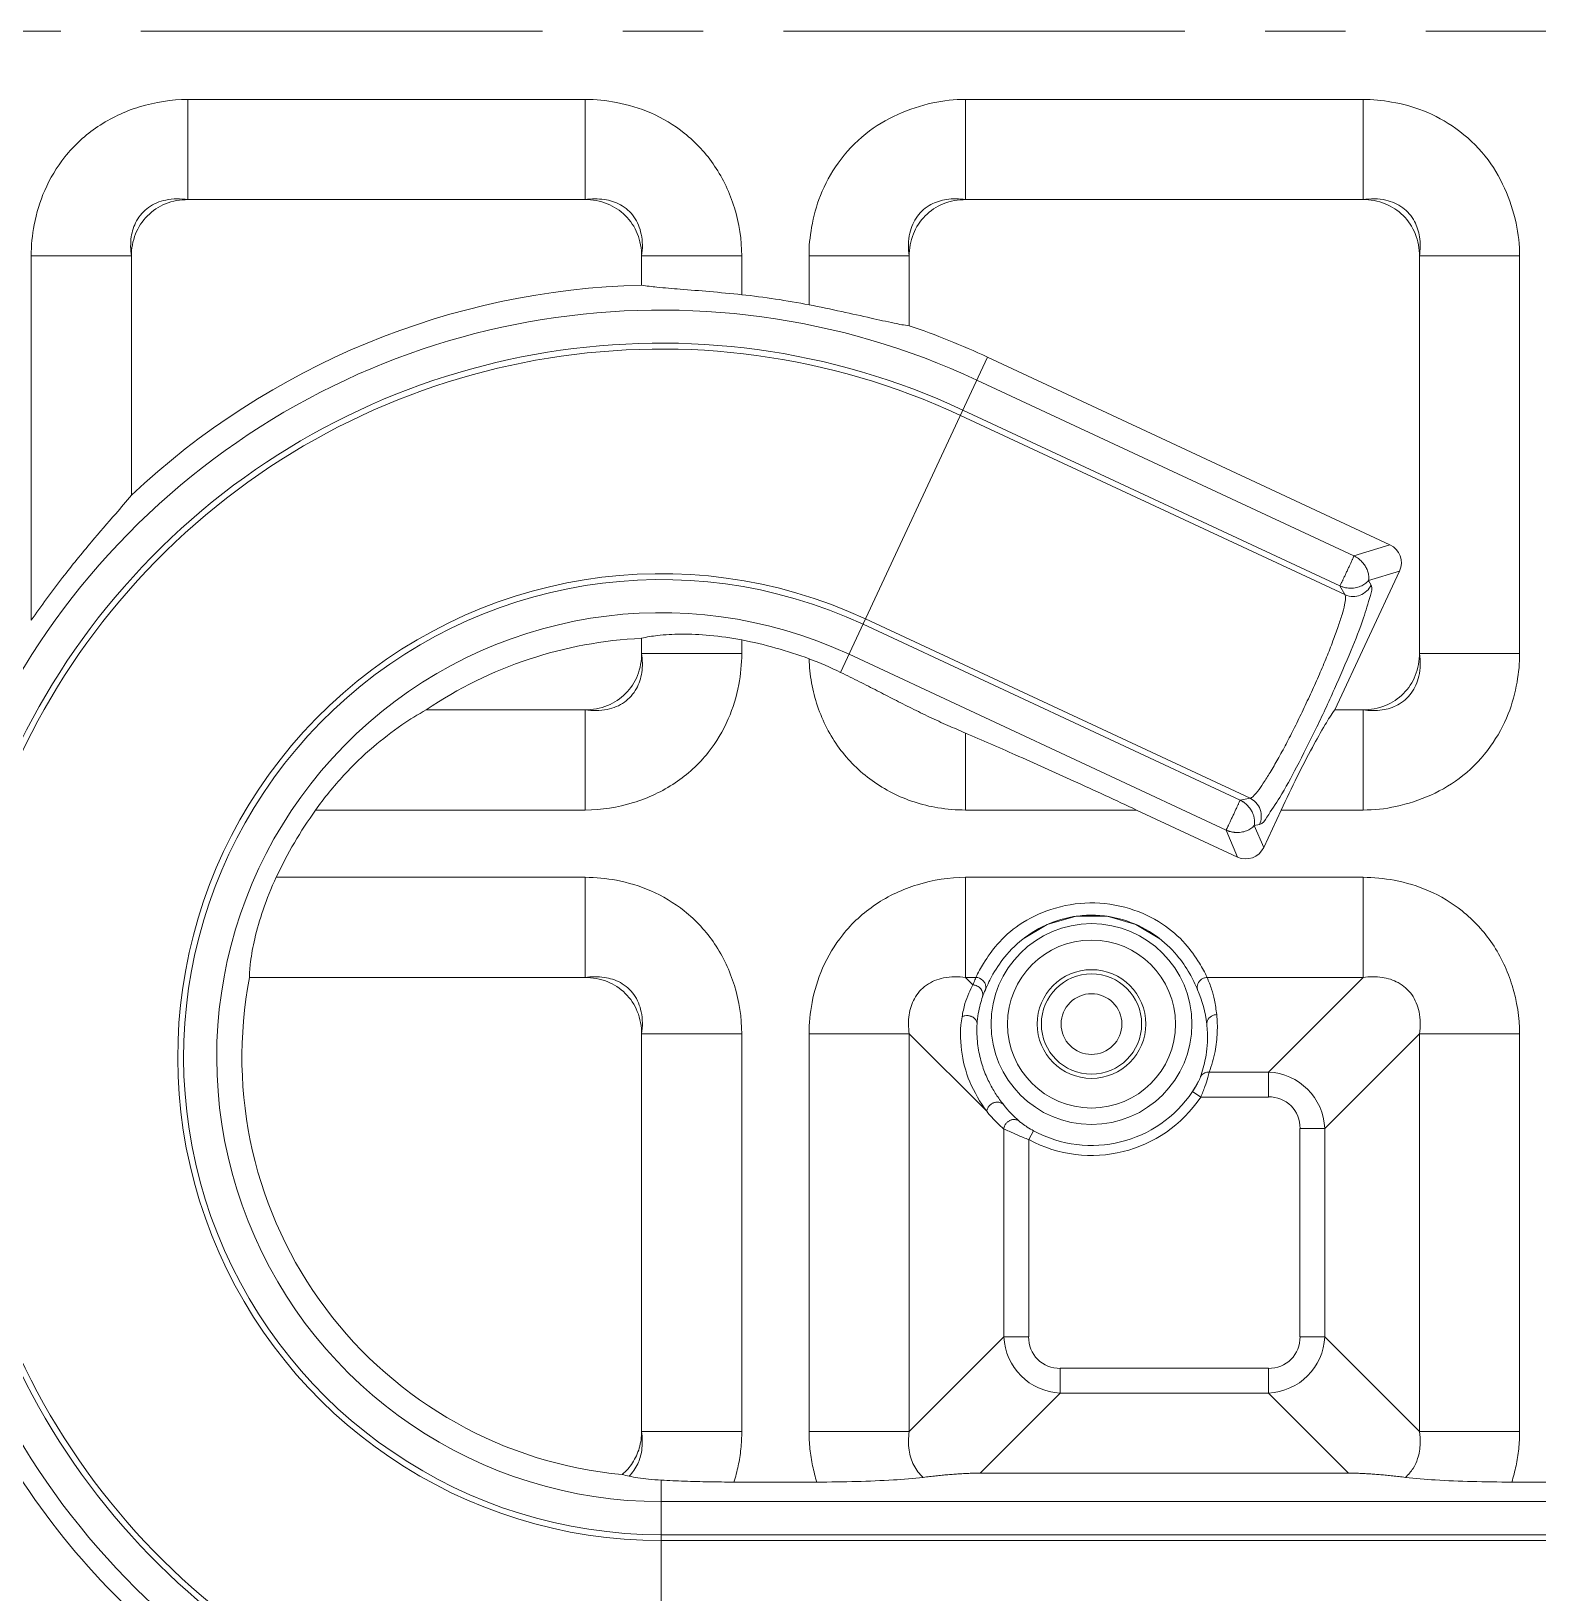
# Model space of a CAD drawing. Header units: millimetres. Extents: x 2432 to 4206, y 1282 to 1824.
# Drawn here: x 2756.99 to 2802.73, y 1514.05 to 1561.46 of the extents above; entities that cross this region are included whole.
import ezdxf

# ---------------------------------------------------------------- set-up
doc = ezdxf.new("R2010")
doc.units = ezdxf.units.MM
doc.linetypes.add('CENTER', pattern=[0.6, 0.375, -0.075, 0.075, -0.075])
doc.layers.add('core', color=7, linetype='Continuous', lineweight=20)

msp = doc.modelspace()

# ---------------------------------------------------------------- linework, layer by layer
at = {"layer": 'core', "color": 1, "linetype": 'CENTER', "ltscale": 32.512}
msp.add_line((2643.277, 1561.459), (2963.277, 1561.459), dxfattribs=at)
at = {"layer": 'core'}
for p, q in [((2761.739, 1559.387), (2761.739, 1556.346)), ((2773.811, 1559.387), (2761.739, 1559.387)), ((2773.811, 1559.387), (2773.811, 1556.346)), ((2785.356, 1556.346), (2785.356, 1559.387)), ((2797.428, 1559.387), (2785.356, 1559.387)), ((2797.428, 1556.346), (2797.428, 1559.387)), ((2761.739, 1556.346), (2773.811, 1556.346)), ((2785.356, 1556.346), (2797.428, 1556.346)), ((2756.987, 1554.636), (2756.987, 1543.575)), ((2756.987, 1554.636), (2760.028, 1554.636)), ((2760.028, 1547.369), (2760.028, 1554.636)), ((2775.521, 1554.636), (2775.521, 1553.751)), ((2778.562, 1554.636), (2775.521, 1554.636)), ((2778.562, 1553.459), (2778.562, 1554.636)), ((2780.605, 1554.636), (2780.605, 1553.151)), ((2783.646, 1554.636), (2780.605, 1554.636)), ((2783.646, 1552.517), (2783.646, 1554.636)), ((2799.139, 1554.636), (2799.139, 1542.564)), ((2799.139, 1554.636), (2802.18, 1554.636)), ((2802.18, 1542.564), (2802.18, 1554.636)), ((2781.564, 1541.992), (2786.026, 1551.561)), ((2786.026, 1551.561), (2798.244, 1545.864)), ((2797.15, 1545.53), (2785.703, 1550.868)), ((2785.278, 1549.956), (2796.725, 1544.619)), ((2796.876, 1544.352), (2785.203, 1549.795)), ((2797.15, 1545.53), (2798.244, 1545.864)), ((2798.534, 1545.069), (2796.568, 1540.853)), ((2798.534, 1545.069), (2797.592, 1544.782)), ((2797.592, 1544.782), (2797.671, 1544.642)), ((2796.876, 1544.352), (2796.725, 1544.619)), ((2793.692, 1538.114), (2782.245, 1543.452)), ((2782.32, 1543.613), (2793.994, 1538.17)), ((2775.521, 1543.026), (2775.521, 1542.564)), ((2778.562, 1542.564), (2778.562, 1542.976)), ((2778.562, 1542.564), (2775.521, 1542.564)), ((2781.82, 1542.541), (2793.267, 1537.203)), ((2799.139, 1542.564), (2802.18, 1542.564)), ((2773.811, 1540.853), (2768.983, 1540.853)), ((2773.811, 1537.813), (2773.811, 1540.853)), ((2797.428, 1540.853), (2796.568, 1540.853)), ((2797.428, 1540.853), (2797.428, 1537.813)), ((2785.356, 1537.813), (2785.356, 1540.148)), ((2793.692, 1538.114), (2793.994, 1538.17)), ((2765.621, 1537.813), (2773.811, 1537.813)), ((2785.356, 1537.813), (2790.552, 1537.813)), ((2793.615, 1536.384), (2790.552, 1537.813)), ((2794.941, 1537.813), (2794.41, 1536.673)), ((2794.941, 1537.813), (2797.428, 1537.813)), ((2793.615, 1536.384), (2793.267, 1537.203)), ((2794.282, 1537.375), (2794.124, 1537.345)), ((2794.124, 1537.345), (2794.41, 1536.673)), ((2773.811, 1535.77), (2764.428, 1535.77)), ((2773.811, 1535.77), (2773.811, 1532.729)), ((2785.356, 1535.77), (2785.356, 1532.729)), ((2797.428, 1535.77), (2785.356, 1535.77)), ((2797.428, 1535.77), (2797.428, 1532.729)), ((2763.618, 1532.729), (2773.811, 1532.729)), ((2785.356, 1532.729), (2785.672, 1532.729)), ((2785.356, 1532.729), (2785.583, 1532.502)), ((2792.69, 1532.729), (2797.428, 1532.729)), ((2794.555, 1529.856), (2797.428, 1532.729)), ((2775.521, 1531.019), (2775.521, 1518.946)), ((2778.562, 1531.019), (2775.521, 1531.019)), ((2778.562, 1518.946), (2778.562, 1531.019)), ((2780.605, 1531.019), (2780.605, 1518.946)), ((2780.605, 1531.019), (2783.646, 1531.019)), ((2786, 1528.664), (2783.646, 1531.019)), ((2783.646, 1518.946), (2783.646, 1531.019)), ((2799.139, 1531.019), (2796.266, 1528.146)), ((2799.139, 1531.019), (2799.139, 1518.946)), ((2802.18, 1531.019), (2799.139, 1531.019)), ((2802.18, 1518.946), (2802.18, 1531.019)), ((2794.555, 1529.856), (2792.757, 1529.856)), ((2794.555, 1529.096), (2794.555, 1529.856)), ((2792.498, 1529.096), (2792.247, 1529.263)), ((2792.498, 1529.096), (2794.555, 1529.096)), ((2786.519, 1528.125), (2786.519, 1521.819)), ((2795.506, 1528.146), (2795.506, 1521.819)), ((2795.516, 1528.146), (2796.266, 1528.146)), ((2796.266, 1521.819), (2796.266, 1528.146)), ((2787.279, 1527.807), (2787.423, 1528.072)), ((2787.279, 1521.819), (2787.279, 1527.807)), ((2783.646, 1518.946), (2786.519, 1521.819)), ((2787.269, 1521.819), (2786.519, 1521.819)), ((2795.506, 1521.819), (2796.266, 1521.819)), ((2796.266, 1521.819), (2799.139, 1518.946)), ((2794.555, 1520.869), (2788.229, 1520.869)), ((2788.229, 1520.869), (2788.229, 1520.109)), ((2794.555, 1520.859), (2794.555, 1520.109)), ((2788.229, 1520.109), (2785.8, 1517.68)), ((2788.229, 1520.109), (2794.555, 1520.109)), ((2796.985, 1517.68), (2794.555, 1520.109)), ((2778.562, 1518.946), (2775.521, 1518.946)), ((2780.605, 1518.946), (2783.646, 1518.946)), ((2802.18, 1518.946), (2799.139, 1518.946)), ((2785.8, 1517.68), (2796.985, 1517.68)), ((2776.116, 1507.026), (2776.116, 1517.465)), ((2780.843, 1517.408), (2778.324, 1517.408)), ((2805.27, 1517.408), (2801.941, 1517.408)), ((2820.336, 1516.813), (2776.116, 1516.813)), ((2776.116, 1515.807), (2820.336, 1515.807)), ((2820.336, 1515.629), (2776.116, 1515.629))]:
    msp.add_line(p, q, dxfattribs=at)
for points in [[(2787.107, 1533.901), (2787.839, 1534.339), (2788.719, 1534.588), (2789.653, 1534.586), (2790.531, 1534.335), (2791.26, 1533.898)], [(2792.432, 1529.583), (2792.392, 1529.504), (2792.329, 1529.394), (2792.247, 1529.263)], [(2792.247, 1529.263), (2792.358, 1529.442), (2792.43, 1529.577)]]:
    msp.add_lwpolyline(points, dxfattribs=at)
for radius in [3.049, 2.55, 1.65, 1.522, 0.922]:
    msp.add_circle((2789.181, 1531.314), radius, dxfattribs=at)
for centre, radius, start, end in [((2776.116, 1530.309), 23.449, 91.4539, 133.3205), ((2776.116, 1530.309), 23.279, 78.8823, 83.969), ((2776.116, 1530.309), 22.684, 65, 270), ((2776.116, 1530.309), 23.449, 65, 71.2708), ((2776.116, 1530.309), 21.679, 65, 270), ((2776.116, 1530.309), 21.5, 65, 270), ((2776.116, 1530.309), 14.68, 65, 270), ((2776.116, 1530.309), 14.501, 65, 270), ((2797.125, 1544.891), 0.594, 245.2422, 270.4102), ((2776.116, 1530.309), 13.496, 65, 270), ((2776.116, 1530.309), 12.731, 92.6787, 124.0787), ((2776.116, 1530.309), 12.901, 69.6283, 79.0717), ((2776.999, 1532.694), 10.358, 63.8491, 69.6161), ((2776.116, 1530.309), 12.901, 144.4357, 154.9587), ((2776.116, 1530.309), 12.731, 169.0418, 264.6527), ((2785.672, 1532.444), 0.285, 43.7304, 89.9868), ((2789.193, 1530.933), 3.532, 156.3169, 159.9534), ((2789.147, 1530.925), 3.555, 6.2842, 23.6611), ((2794.474, 1528.064), 1.793, 2.5932, 87.407), ((2789.181, 1531.314), 3.99, 241.523, 326.2228), ((2789.181, 1531.314), 3.688, 241.5233, 326.2235), ((2789.598, 1531.327), 3.95, 218.5143, 228.5581), ((2788.31, 1521.901), 1.793, 182.5937, 267.407), ((2794.474, 1521.901), 1.793, 272.5932, 357.407), ((2776.116, 1530.309), 23.279, 204.5647, 227.3183), ((2779.042, 1535.756), 18.583, 257.2153, 257.8788)]:
    msp.add_arc(centre, radius, start, end, dxfattribs=at)
for centre, major_axis, start_param, end_param in [((2797.986, 1545.32), (0.578, 0.176), -0.729157, 0.834801), ((2793.865, 1536.932), (-0.236, 0.556), 2.306791, 3.870749)]:
    msp.add_ellipse(centre, major_axis=major_axis, ratio=0.993147, start_param=start_param, end_param=end_param, dxfattribs=at)
for points, knots in [([(2756.987, 1554.636), (2756.987, 1554.953), (2757.057, 1555.633), (2757.366, 1556.672), (2757.997, 1557.725), (2758.982, 1558.631), (2760.281, 1559.234), (2761.246, 1559.387), (2761.739, 1559.387)], [0, 0, 0, 0, 0.1272, 0.273045, 0.432101, 0.614253, 0.801969, 1, 1, 1, 1]), ([(2773.811, 1559.387), (2774.128, 1559.387), (2774.808, 1559.318), (2775.847, 1559.009), (2776.899, 1558.378), (2777.806, 1557.393), (2778.409, 1556.094), (2778.562, 1555.129), (2778.562, 1554.636)], [0, 0, 0, 0, 0.127201, 0.273046, 0.432103, 0.614255, 0.801971, 1, 1, 1, 1]), ([(2780.605, 1554.636), (2780.599, 1554.926), (2780.669, 1555.551), (2780.922, 1556.523), (2781.471, 1557.507), (2782.268, 1558.372), (2783.279, 1558.966), (2784.316, 1559.306), (2785.023, 1559.392), (2785.356, 1559.387)], [0, 0, 0, 0, 0.116347, 0.250848, 0.400764, 0.564265, 0.71692, 0.866341, 1, 1, 1, 1]), ([(2797.428, 1559.387), (2797.718, 1559.393), (2798.343, 1559.324), (2799.315, 1559.07), (2800.3, 1558.521), (2801.164, 1557.724), (2801.759, 1556.713), (2802.098, 1555.676), (2802.185, 1554.969), (2802.18, 1554.636)], [0, 0, 0, 0, 0.116347, 0.250848, 0.400764, 0.564265, 0.71692, 0.866341, 1, 1, 1, 1]), ([(2761.741, 1556.346), (2761.521, 1556.378), (2761.099, 1556.379), (2760.53, 1556.152), (2760.158, 1555.728), (2759.994, 1555.195), (2760.001, 1554.825), (2760.029, 1554.634)], [0, 0, 0, 0, 0.232176, 0.429502, 0.620482, 0.798866, 1, 1, 1, 1]), ([(2761.752, 1556.346), (2761.518, 1556.347), (2761.058, 1556.266), (2760.483, 1555.884), (2760.107, 1555.309), (2760.028, 1554.854), (2760.028, 1554.623)], [0, 0, 0, 0, 0.259476, 0.502439, 0.744139, 1, 1, 1, 1]), ([(2775.521, 1554.623), (2775.521, 1554.857), (2775.441, 1555.317), (2775.059, 1555.892), (2774.484, 1556.268), (2774.028, 1556.347), (2773.798, 1556.346)], [0, 0, 0, 0, 0.259476, 0.502439, 0.744139, 1, 1, 1, 1]), ([(2775.521, 1554.636), (2775.553, 1554.856), (2775.554, 1555.276), (2775.327, 1555.845), (2774.903, 1556.217), (2774.369, 1556.381), (2774, 1556.374), (2773.809, 1556.346)], [0, 0, 0, 0, 0.231564, 0.429046, 0.620178, 0.798703, 1, 1, 1, 1]), ([(2783.646, 1554.634), (2783.613, 1554.863), (2783.612, 1555.293), (2783.855, 1555.862), (2784.275, 1556.221), (2784.802, 1556.383), (2785.166, 1556.374), (2785.358, 1556.346)], [0, 0, 0, 0, 0.24181, 0.436334, 0.626382, 0.797562, 1, 1, 1, 1]), ([(2785.37, 1556.346), (2785.135, 1556.347), (2784.675, 1556.266), (2784.1, 1555.884), (2783.725, 1555.309), (2783.646, 1554.854), (2783.646, 1554.623)], [0, 0, 0, 0, 0.259475, 0.502439, 0.74414, 1, 1, 1, 1]), ([(2799.139, 1554.623), (2799.139, 1554.857), (2799.058, 1555.317), (2798.676, 1555.892), (2798.102, 1556.268), (2797.646, 1556.347), (2797.415, 1556.346)], [0, 0, 0, 0, 0.259475, 0.502439, 0.74414, 1, 1, 1, 1]), ([(2797.426, 1556.346), (2797.655, 1556.379), (2798.083, 1556.38), (2798.652, 1556.138), (2799.011, 1555.718), (2799.175, 1555.192), (2799.167, 1554.828), (2799.139, 1554.636)], [0, 0, 0, 0, 0.240975, 0.435933, 0.626187, 0.797887, 1, 1, 1, 1]), ([(2775.521, 1553.751), (2775.674, 1553.72), (2776.066, 1553.679), (2776.753, 1553.622), (2777.613, 1553.553), (2778.235, 1553.493), (2778.562, 1553.459)], [0, 0, 0, 0, 0.153267, 0.386119, 0.67717, 1, 1, 1, 1]), ([(2780.605, 1553.151), (2780.936, 1553.086), (2781.565, 1552.956), (2782.426, 1552.762), (2783.106, 1552.61), (2783.493, 1552.531), (2783.646, 1552.517)], [0, 0, 0, 0, 0.325931, 0.619762, 0.851856, 1, 1, 1, 1]), ([(2760.028, 1547.369), (2759.875, 1547.177), (2759.467, 1546.711), (2758.757, 1545.89), (2757.886, 1544.824), (2757.293, 1544.015), (2756.987, 1543.575)], [0, 0, 0, 0, 0.151481, 0.381872, 0.669481, 1, 1, 1, 1]), ([(2797.15, 1545.53), (2797.143, 1545.509), (2797.125, 1545.473), (2797.105, 1545.426), (2797.088, 1545.388), (2797.065, 1545.338), (2797.04, 1545.283), (2797.012, 1545.223), (2796.989, 1545.173), (2796.965, 1545.121), (2796.941, 1545.069), (2796.916, 1545.016), (2796.892, 1544.964), (2796.869, 1544.915), (2796.841, 1544.855), (2796.815, 1544.801), (2796.792, 1544.752), (2796.774, 1544.715), (2796.755, 1544.676), (2796.738, 1544.642), (2796.729, 1544.623), (2796.726, 1544.618)], [0, 0, 0, 0, 0.065752, 0.118565, 0.152179, 0.190716, 0.281861, 0.333595, 0.388491, 0.445597, 0.503816, 0.56198, 0.61892, 0.673547, 0.72492, 0.815117, 0.853098, 0.886122, 0.937703, 0.98325, 1, 1, 1, 1]), ([(2797.15, 1545.53), (2797.199, 1545.507), (2797.286, 1545.453), (2797.391, 1545.358), (2797.474, 1545.255), (2797.54, 1545.143), (2797.571, 1545.058), (2797.582, 1545.015)], [0, 0, 0, 0, 0.235379, 0.436609, 0.614602, 0.803966, 1, 1, 1, 1]), ([(2797.592, 1544.782), (2797.561, 1544.743), (2797.487, 1544.673), (2797.346, 1544.599), (2797.177, 1544.551), (2797.051, 1544.546), (2796.985, 1544.552)], [0, 0, 0, 0, 0.220719, 0.446733, 0.702665, 1, 1, 1, 1]), ([(2797.581, 1545.015), (2797.592, 1544.972), (2797.604, 1544.894), (2797.598, 1544.815), (2797.592, 1544.782)], [0, 0, 0, 0, 0.563319, 1, 1, 1, 1]), ([(2793.994, 1538.17), (2794.03, 1538.174), (2794.116, 1538.248), (2794.246, 1538.399), (2794.417, 1538.647), (2794.62, 1538.972), (2794.85, 1539.371), (2795.097, 1539.827), (2795.353, 1540.328), (2795.609, 1540.854), (2795.86, 1541.391), (2796.098, 1541.925), (2796.316, 1542.442), (2796.507, 1542.924), (2796.664, 1543.356), (2796.783, 1543.72), (2796.863, 1544.011), (2796.895, 1544.208), (2796.896, 1544.322), (2796.876, 1544.352)], [0, 0, 0, 0, 0.015743, 0.045392, 0.089139, 0.145466, 0.212645, 0.288918, 0.371342, 0.456912, 0.543445, 0.628977, 0.7113, 0.787471, 0.854566, 0.910836, 0.954588, 0.984254, 1, 1, 1, 1]), ([(2794.282, 1537.375), (2794.385, 1537.398), (2794.59, 1537.73), (2794.965, 1538.272), (2795.449, 1539.186), (2796.002, 1540.277), (2796.555, 1541.464), (2797.035, 1542.587), (2797.424, 1543.544), (2797.597, 1544.178), (2797.72, 1544.548), (2797.671, 1544.642)], [0, 0, 0, 0, 0.0393, 0.127728, 0.257935, 0.416321, 0.58442, 0.742655, 0.872621, 0.960816, 1, 1, 1, 1]), ([(2796.725, 1544.619), (2796.753, 1544.606), (2796.809, 1544.584), (2796.896, 1544.562), (2796.955, 1544.554), (2796.985, 1544.552)], [0, 0, 0, 0, 0.338768, 0.669711, 1, 1, 1, 1]), ([(2797.671, 1544.642), (2797.639, 1544.575), (2797.546, 1544.446), (2797.351, 1544.325), (2797.199, 1544.297), (2797.129, 1544.297)], [0, 0, 0, 0, 0.328199, 0.689808, 1, 1, 1, 1]), ([(2778.562, 1542.976), (2778.242, 1543.038), (2777.627, 1543.126), (2776.767, 1543.164), (2776.074, 1543.127), (2775.677, 1543.069), (2775.521, 1543.026)], [0, 0, 0, 0, 0.319766, 0.608243, 0.8419, 1, 1, 1, 1]), ([(2773.798, 1540.853), (2774.032, 1540.853), (2774.492, 1540.934), (2775.067, 1541.316), (2775.443, 1541.891), (2775.521, 1542.346), (2775.521, 1542.577)], [0, 0, 0, 0, 0.259477, 0.50244, 0.744141, 1, 1, 1, 1]), ([(2773.809, 1540.854), (2774.029, 1540.822), (2774.45, 1540.821), (2775.02, 1541.048), (2775.392, 1541.472), (2775.556, 1542.005), (2775.549, 1542.374), (2775.521, 1542.564)], [0, 0, 0, 0, 0.232351, 0.429826, 0.620949, 0.799467, 1, 1, 1, 1]), ([(2778.562, 1542.564), (2778.562, 1542.247), (2778.493, 1541.567), (2778.184, 1540.528), (2777.553, 1539.475), (2776.568, 1538.569), (2775.268, 1537.966), (2774.304, 1537.813), (2773.811, 1537.813)], [0, 0, 0, 0, 0.127201, 0.273046, 0.432103, 0.614255, 0.801971, 1, 1, 1, 1]), ([(2785.356, 1537.813), (2785.076, 1537.813), (2784.547, 1537.855), (2783.799, 1538.037), (2783.123, 1538.316), (2782.509, 1538.69), (2781.967, 1539.15), (2781.505, 1539.686), (2781.128, 1540.292), (2780.845, 1540.961), (2780.665, 1541.672), (2780.615, 1542.16), (2780.607, 1542.403)], [0, 0, 0, 0, 0.114665, 0.215918, 0.314304, 0.412462, 0.509024, 0.604104, 0.700954, 0.800034, 0.900113, 1, 1, 1, 1]), ([(2797.415, 1540.853), (2797.649, 1540.853), (2798.11, 1540.934), (2798.684, 1541.316), (2799.06, 1541.891), (2799.139, 1542.346), (2799.139, 1542.577)], [0, 0, 0, 0, 0.259477, 0.50244, 0.744141, 1, 1, 1, 1]), ([(2799.139, 1542.564), (2799.171, 1542.336), (2799.172, 1541.908), (2798.93, 1541.341), (2798.51, 1540.981), (2797.984, 1540.817), (2797.619, 1540.826), (2797.426, 1540.854)], [0, 0, 0, 0, 0.240193, 0.435157, 0.625416, 0.797123, 1, 1, 1, 1]), ([(2802.18, 1542.564), (2802.186, 1542.274), (2802.116, 1541.649), (2801.862, 1540.677), (2801.314, 1539.693), (2800.517, 1538.828), (2799.505, 1538.233), (2798.468, 1537.894), (2797.761, 1537.808), (2797.428, 1537.813)], [0, 0, 0, 0, 0.116347, 0.250848, 0.400764, 0.564265, 0.71692, 0.866341, 1, 1, 1, 1]), ([(2785.356, 1540.148), (2785.177, 1540.225), (2784.811, 1540.382), (2784.265, 1540.631), (2783.724, 1540.896), (2783.195, 1541.166), (2782.669, 1541.437), (2782.127, 1541.714), (2781.756, 1541.898), (2781.564, 1541.992)], [0, 0, 0, 0, 0.138564, 0.283168, 0.427215, 0.566937, 0.70525, 0.848363, 1, 1, 1, 1]), ([(2768.983, 1540.853), (2768.727, 1540.718), (2768.176, 1540.361), (2767.322, 1539.715), (2766.435, 1538.855), (2765.885, 1538.181), (2765.621, 1537.813)], [0, 0, 0, 0, 0.190256, 0.429925, 0.702471, 1, 1, 1, 1]), ([(2796.568, 1540.853), (2796.462, 1540.711), (2796.229, 1540.334), (2795.851, 1539.658), (2795.407, 1538.792), (2795.1, 1538.153), (2794.941, 1537.813)], [0, 0, 0, 0, 0.154226, 0.384137, 0.673636, 1, 1, 1, 1]), ([(2785.356, 1540.148), (2785.861, 1539.933), (2786.959, 1539.453), (2788.691, 1538.674), (2789.917, 1538.109), (2790.552, 1537.813)], [0, 0, 0, 0, 0.289091, 0.630875, 1, 1, 1, 1]), ([(2793.693, 1538.114), (2793.691, 1538.108), (2793.682, 1538.089), (2793.667, 1538.054), (2793.649, 1538.014), (2793.632, 1537.977), (2793.61, 1537.928), (2793.585, 1537.873), (2793.557, 1537.813), (2793.534, 1537.764), (2793.51, 1537.712), (2793.486, 1537.66), (2793.461, 1537.607), (2793.437, 1537.555), (2793.413, 1537.506), (2793.385, 1537.446), (2793.359, 1537.391), (2793.335, 1537.341), (2793.317, 1537.304), (2793.295, 1537.258), (2793.279, 1537.221), (2793.267, 1537.203)], [0, 0, 0, 0, 0.016761, 0.062344, 0.113938, 0.146968, 0.184953, 0.275155, 0.326527, 0.381152, 0.438088, 0.496245, 0.554457, 0.611555, 0.666443, 0.718169, 0.809299, 0.84783, 0.881439, 0.934246, 1, 1, 1, 1]), ([(2793.693, 1538.114), (2793.7, 1538.11), (2793.716, 1538.102), (2793.741, 1538.089), (2793.766, 1538.074), (2793.792, 1538.057), (2793.816, 1538.039), (2793.849, 1538.014), (2793.903, 1537.967), (2793.96, 1537.906), (2794.008, 1537.839), (2794.051, 1537.769), (2794.091, 1537.686), (2794.111, 1537.617), (2794.118, 1537.587)], [0, 0, 0, 0, 0.036822, 0.076761, 0.119717, 0.163005, 0.206588, 0.250428, 0.338702, 0.516371, 0.605189, 0.693486, 0.866808, 1, 1, 1, 1]), ([(2793.994, 1538.17), (2794.061, 1538.138), (2794.191, 1538.043), (2794.317, 1537.835), (2794.352, 1537.596), (2794.313, 1537.441), (2794.282, 1537.375)], [0, 0, 0, 0, 0.240744, 0.501864, 0.762995, 1, 1, 1, 1]), ([(2793.526, 1537.134), (2793.515, 1537.135), (2793.484, 1537.139), (2793.443, 1537.146), (2793.403, 1537.155), (2793.374, 1537.163), (2793.345, 1537.172), (2793.318, 1537.181), (2793.292, 1537.192), (2793.275, 1537.199), (2793.267, 1537.203)], [0, 0, 0, 0, 0.120182, 0.349104, 0.462923, 0.576144, 0.688654, 0.800344, 0.897321, 1, 1, 1, 1]), ([(2794.124, 1537.345), (2794.094, 1537.308), (2794.021, 1537.242), (2793.883, 1537.173), (2793.715, 1537.13), (2793.591, 1537.127), (2793.526, 1537.134)], [0, 0, 0, 0, 0.217151, 0.441803, 0.69882, 1, 1, 1, 1]), ([(2794.118, 1537.587), (2794.128, 1537.542), (2794.138, 1537.461), (2794.131, 1537.38), (2794.124, 1537.345)], [0, 0, 0, 0, 0.560765, 1, 1, 1, 1]), ([(2764.428, 1535.77), (2764.277, 1535.447), (2764.028, 1534.832), (2763.775, 1533.966), (2763.648, 1533.279), (2763.612, 1532.884), (2763.618, 1532.729)], [0, 0, 0, 0, 0.337417, 0.627081, 0.852582, 1, 1, 1, 1]), ([(2773.811, 1535.77), (2774.128, 1535.77), (2774.808, 1535.7), (2775.847, 1535.391), (2776.899, 1534.761), (2777.806, 1533.775), (2778.409, 1532.476), (2778.562, 1531.512), (2778.562, 1531.019)], [0, 0, 0, 0, 0.1272, 0.273045, 0.432101, 0.614253, 0.801969, 1, 1, 1, 1]), ([(2780.605, 1531.019), (2780.605, 1531.335), (2780.674, 1532.016), (2780.983, 1533.055), (2781.614, 1534.107), (2782.599, 1535.013), (2783.899, 1535.616), (2784.863, 1535.77), (2785.356, 1535.77)], [0, 0, 0, 0, 0.1272, 0.273045, 0.432101, 0.614253, 0.801969, 1, 1, 1, 1]), ([(2797.428, 1535.77), (2797.745, 1535.77), (2798.426, 1535.7), (2799.465, 1535.391), (2800.517, 1534.761), (2801.423, 1533.775), (2802.026, 1532.476), (2802.18, 1531.512), (2802.18, 1531.019)], [0, 0, 0, 0, 0.1272, 0.273045, 0.432101, 0.614253, 0.801969, 1, 1, 1, 1]), ([(2785.672, 1532.729), (2785.735, 1532.878), (2785.934, 1533.226), (2786.336, 1533.796), (2787.011, 1534.395), (2787.974, 1534.855), (2789.137, 1535.06), (2790.316, 1534.881), (2791.308, 1534.425), (2792.011, 1533.818), (2792.424, 1533.233), (2792.629, 1532.88), (2792.69, 1532.729)], [0, 0, 0, 0, 0.054998, 0.135842, 0.23684, 0.358214, 0.494595, 0.632544, 0.757385, 0.861654, 0.944452, 1, 1, 1, 1]), ([(2785.959, 1532.352), (2786.028, 1532.513), (2786.209, 1532.894), (2786.622, 1533.489), (2787.267, 1534.07), (2788.142, 1534.507), (2789.178, 1534.679), (2790.24, 1534.508), (2791.13, 1534.047), (2791.758, 1533.464), (2792.154, 1532.89), (2792.333, 1532.52), (2792.404, 1532.352)], [0, 0, 0, 0, 0.06317, 0.151004, 0.258517, 0.371675, 0.497746, 0.629616, 0.751079, 0.852461, 0.934502, 1, 1, 1, 1]), ([(2775.521, 1531.005), (2775.521, 1531.239), (2775.441, 1531.7), (2775.059, 1532.275), (2774.484, 1532.65), (2774.028, 1532.729), (2773.798, 1532.729)], [0, 0, 0, 0, 0.259476, 0.502439, 0.744139, 1, 1, 1, 1]), ([(2775.521, 1531.019), (2775.553, 1531.238), (2775.554, 1531.659), (2775.327, 1532.227), (2774.903, 1532.599), (2774.369, 1532.764), (2774, 1532.757), (2773.809, 1532.729)], [0, 0, 0, 0, 0.231565, 0.429048, 0.62018, 0.798705, 1, 1, 1, 1]), ([(2785.356, 1532.729), (2785.137, 1532.761), (2784.716, 1532.761), (2784.148, 1532.535), (2783.775, 1532.111), (2783.611, 1531.578), (2783.618, 1531.209), (2783.646, 1531.019)], [0, 0, 0, 0, 0.231738, 0.429369, 0.620644, 0.799304, 1, 1, 1, 1]), ([(2785.251, 1531.538), (2785.273, 1531.671), (2785.326, 1531.914), (2785.44, 1532.237), (2785.534, 1532.422), (2785.583, 1532.502)], [0, 0, 0, 0, 0.396518, 0.723871, 1, 1, 1, 1]), ([(2785.583, 1532.502), (2785.592, 1532.527), (2785.611, 1532.578), (2785.64, 1532.654), (2785.661, 1532.704), (2785.672, 1532.729)], [0, 0, 0, 0, 0.330801, 0.664116, 1, 1, 1, 1]), ([(2785.583, 1532.502), (2785.627, 1532.5), (2785.715, 1532.475), (2785.858, 1532.372), (2785.895, 1532.224), (2785.875, 1532.144)], [0, 0, 0, 0, 0.25191, 0.519676, 1, 1, 1, 1]), ([(2785.878, 1532.641), (2785.902, 1532.618), (2785.944, 1532.563), (2785.976, 1532.46), (2785.969, 1532.387), (2785.959, 1532.352)], [0, 0, 0, 0, 0.317227, 0.649779, 1, 1, 1, 1]), ([(2792.69, 1532.729), (2792.653, 1532.727), (2792.587, 1532.712), (2792.517, 1532.671), (2792.476, 1532.633), (2792.451, 1532.605), (2792.43, 1532.574), (2792.406, 1532.526), (2792.387, 1532.45), (2792.393, 1532.385), (2792.404, 1532.352)], [0, 0, 0, 0, 0.204761, 0.369073, 0.44259, 0.510054, 0.577051, 0.649042, 0.806706, 1, 1, 1, 1]), ([(2792.69, 1532.729), (2792.741, 1532.612), (2792.829, 1532.388), (2792.928, 1532.009), (2792.964, 1531.748), (2792.983, 1531.599)], [0, 0, 0, 0, 0.326576, 0.615732, 1, 1, 1, 1]), ([(2799.139, 1531.019), (2799.17, 1531.238), (2799.171, 1531.659), (2798.945, 1532.227), (2798.52, 1532.599), (2797.988, 1532.763), (2797.619, 1532.757), (2797.428, 1532.729)], [0, 0, 0, 0, 0.231745, 0.429375, 0.620648, 0.799306, 1, 1, 1, 1]), ([(2785.875, 1532.144), (2785.848, 1532.068), (2785.796, 1531.9), (2785.736, 1531.623), (2785.714, 1531.421), (2785.707, 1531.314)], [0, 0, 0, 0, 0.285524, 0.619962, 1, 1, 1, 1]), ([(2786, 1528.664), (2785.8, 1528.944), (2785.444, 1529.528), (2785.192, 1530.522), (2785.189, 1531.204), (2785.251, 1531.538)], [0, 0, 0, 0, 0.339343, 0.665446, 1, 1, 1, 1]), ([(2785.251, 1531.538), (2785.279, 1531.551), (2785.339, 1531.571), (2785.417, 1531.574), (2785.476, 1531.564), (2785.514, 1531.553), (2785.551, 1531.538), (2785.6, 1531.511), (2785.659, 1531.459), (2785.699, 1531.384), (2785.707, 1531.333), (2785.707, 1531.314)], [0, 0, 0, 0, 0.154415, 0.317376, 0.388975, 0.453575, 0.517492, 0.586807, 0.739431, 0.905671, 1, 1, 1, 1]), ([(2792.983, 1531.599), (2792.957, 1531.599), (2792.904, 1531.592), (2792.842, 1531.567), (2792.798, 1531.538), (2792.77, 1531.515), (2792.746, 1531.489), (2792.715, 1531.447), (2792.689, 1531.389), (2792.681, 1531.338), (2792.681, 1531.314)], [0, 0, 0, 0, 0.164377, 0.348476, 0.431752, 0.508827, 0.585402, 0.667058, 0.844202, 1, 1, 1, 1]), ([(2792.983, 1531.599), (2793.003, 1531.422), (2793.011, 1531.045), (2792.947, 1530.456), (2792.83, 1530.059), (2792.757, 1529.856)], [0, 0, 0, 0, 0.301646, 0.635389, 1, 1, 1, 1]), ([(2785.707, 1531.314), (2785.703, 1531.257), (2785.695, 1531.015), (2785.726, 1530.597), (2785.843, 1530.095), (2786.01, 1529.662), (2786.202, 1529.299), (2786.371, 1529.044), (2786.476, 1528.907), (2786.507, 1528.868)], [0, 0, 0, 0, 0.064827, 0.276547, 0.475756, 0.650869, 0.80346, 0.942857, 1, 1, 1, 1]), ([(2792.486, 1529.703), (2792.553, 1529.886), (2792.676, 1530.334), (2792.716, 1530.883), (2792.69, 1531.232), (2792.681, 1531.314)], [0, 0, 0, 0, 0.357469, 0.848886, 1, 1, 1, 1]), ([(2792.486, 1529.703), (2792.475, 1529.671), (2792.436, 1529.586), (2792.359, 1529.438), (2792.288, 1529.325), (2792.247, 1529.263)], [0, 0, 0, 0, 0.203029, 0.557777, 1, 1, 1, 1]), ([(2792.757, 1529.856), (2792.741, 1529.857), (2792.704, 1529.855), (2792.629, 1529.839), (2792.557, 1529.797), (2792.509, 1529.743), (2792.492, 1529.715), (2792.486, 1529.703)], [0, 0, 0, 0, 0.145098, 0.336378, 0.704935, 0.877485, 1, 1, 1, 1]), ([(2792.757, 1529.856), (2792.743, 1529.799), (2792.702, 1529.653), (2792.62, 1529.398), (2792.545, 1529.203), (2792.498, 1529.096)], [0, 0, 0, 0, 0.219068, 0.56416, 1, 1, 1, 1]), ([(2786, 1528.664), (2786.002, 1528.681), (2786.014, 1528.733), (2786.055, 1528.81), (2786.114, 1528.869), (2786.164, 1528.901), (2786.2, 1528.919), (2786.237, 1528.932), (2786.293, 1528.945), (2786.372, 1528.945), (2786.453, 1528.915), (2786.494, 1528.882), (2786.508, 1528.867)], [0, 0, 0, 0, 0.075151, 0.238479, 0.383863, 0.44776, 0.505475, 0.562675, 0.624851, 0.762462, 0.913657, 1, 1, 1, 1]), ([(2786.519, 1528.125), (2786.453, 1528.183), (2786.328, 1528.298), (2786.156, 1528.479), (2786.05, 1528.602), (2786, 1528.664)], [0, 0, 0, 0, 0.352044, 0.679441, 1, 1, 1, 1]), ([(2786.519, 1528.125), (2786.522, 1528.165), (2786.539, 1528.219), (2786.577, 1528.281), (2786.606, 1528.317), (2786.638, 1528.345), (2786.67, 1528.368), (2786.705, 1528.387), (2786.744, 1528.402), (2786.788, 1528.413), (2786.853, 1528.417), (2786.922, 1528.403), (2786.969, 1528.377), (2786.984, 1528.366)], [0, 0, 0, 0, 0.188865, 0.268957, 0.343047, 0.410739, 0.472039, 0.532926, 0.599235, 0.670818, 0.747266, 0.91113, 1, 1, 1, 1]), ([(2787.279, 1527.807), (2787.166, 1527.847), (2786.963, 1527.926), (2786.716, 1528.046), (2786.571, 1528.101), (2786.519, 1528.125)], [0, 0, 0, 0, 0.435779, 0.790966, 1, 1, 1, 1]), ([(2787.423, 1528.072), (2787.358, 1528.107), (2787.24, 1528.177), (2787.095, 1528.277), (2787.014, 1528.34), (2786.984, 1528.366)], [0, 0, 0, 0, 0.418403, 0.776135, 1, 1, 1, 1]), ([(2774.93, 1517.634), (2775.052, 1517.736), (2775.269, 1517.983), (2775.475, 1518.439), (2775.521, 1518.776), (2775.521, 1518.946)], [0, 0, 0, 0, 0.322873, 0.654899, 1, 1, 1, 1]), ([(2775.14, 1517.587), (2775.247, 1517.695), (2775.421, 1517.939), (2775.555, 1518.414), (2775.547, 1518.754), (2775.521, 1518.946)], [0, 0, 0, 0, 0.310879, 0.601763, 1, 1, 1, 1]), ([(2778.324, 1517.408), (2778.376, 1517.569), (2778.464, 1517.901), (2778.544, 1518.416), (2778.562, 1518.768), (2778.562, 1518.946)], [0, 0, 0, 0, 0.325445, 0.657592, 1, 1, 1, 1]), ([(2780.605, 1518.946), (2780.605, 1518.768), (2780.623, 1518.417), (2780.703, 1517.901), (2780.791, 1517.569), (2780.843, 1517.408)], [0, 0, 0, 0, 0.341699, 0.674931, 1, 1, 1, 1]), ([(2783.646, 1518.946), (2783.619, 1518.759), (2783.611, 1518.403), (2783.756, 1517.91), (2783.953, 1517.653), (2784.068, 1517.55)], [0, 0, 0, 0, 0.375713, 0.69436, 1, 1, 1, 1]), ([(2798.717, 1517.55), (2798.805, 1517.63), (2798.954, 1517.806), (2799.117, 1518.157), (2799.172, 1518.546), (2799.159, 1518.826), (2799.139, 1518.946)], [0, 0, 0, 0, 0.234379, 0.45013, 0.757863, 1, 1, 1, 1]), ([(2801.941, 1517.408), (2801.993, 1517.569), (2802.082, 1517.901), (2802.162, 1518.416), (2802.18, 1518.768), (2802.18, 1518.946)], [0, 0, 0, 0, 0.325406, 0.657553, 1, 1, 1, 1]), ([(2785.8, 1517.68), (2785.75, 1517.68), (2785.648, 1517.678), (2785.492, 1517.674), (2785.33, 1517.666), (2785.165, 1517.657), (2784.995, 1517.644), (2784.82, 1517.63), (2784.641, 1517.614), (2784.455, 1517.595), (2784.264, 1517.574), (2784.134, 1517.558), (2784.068, 1517.55)], [0, 0, 0, 0, 0.085421, 0.176292, 0.269417, 0.364975, 0.462905, 0.563489, 0.667115, 0.774174, 0.885022, 1, 1, 1, 1]), ([(2798.717, 1517.55), (2798.651, 1517.558), (2798.521, 1517.574), (2798.329, 1517.595), (2798.144, 1517.614), (2797.964, 1517.63), (2797.79, 1517.644), (2797.62, 1517.657), (2797.454, 1517.666), (2797.292, 1517.674), (2797.136, 1517.678), (2797.034, 1517.68), (2796.985, 1517.68)], [0, 0, 0, 0, 0.114969, 0.22583, 0.332895, 0.436524, 0.537105, 0.635027, 0.730579, 0.823688, 0.914587, 1, 1, 1, 1]), ([(2775.14, 1517.587), (2775.228, 1517.568), (2775.426, 1517.533), (2775.752, 1517.492), (2775.989, 1517.473), (2776.116, 1517.465)], [0, 0, 0, 0, 0.275304, 0.611426, 1, 1, 1, 1]), ([(2776.116, 1517.465), (2776.349, 1517.452), (2776.832, 1517.43), (2777.568, 1517.412), (2778.071, 1517.408), (2778.324, 1517.408)], [0, 0, 0, 0, 0.316852, 0.656015, 1, 1, 1, 1]), ([(2780.843, 1517.408), (2781.245, 1517.408), (2782.022, 1517.417), (2783.097, 1517.463), (2783.77, 1517.513), (2784.068, 1517.55)], [0, 0, 0, 0, 0.374001, 0.7213, 1, 1, 1, 1]), ([(2798.717, 1517.55), (2799.015, 1517.513), (2799.688, 1517.462), (2800.763, 1517.417), (2801.539, 1517.408), (2801.941, 1517.408)], [0, 0, 0, 0, 0.279124, 0.626518, 1, 1, 1, 1])]:
    msp.add_open_spline(points, degree=3, knots=knots, dxfattribs=at)
for points in [[(2795.516, 1528.146), (2795.516, 1528.401), (2795.317, 1528.907), (2794.811, 1529.106), (2794.555, 1529.106)], [(2787.269, 1521.819), (2787.269, 1521.564), (2787.467, 1521.058), (2787.974, 1520.859), (2788.229, 1520.859)], [(2794.555, 1520.859), (2794.811, 1520.859), (2795.317, 1521.058), (2795.516, 1521.564), (2795.516, 1521.819)]]:
    msp.add_open_spline(points, degree=3, dxfattribs=at)

doc.saveas('drawing.dxf')
